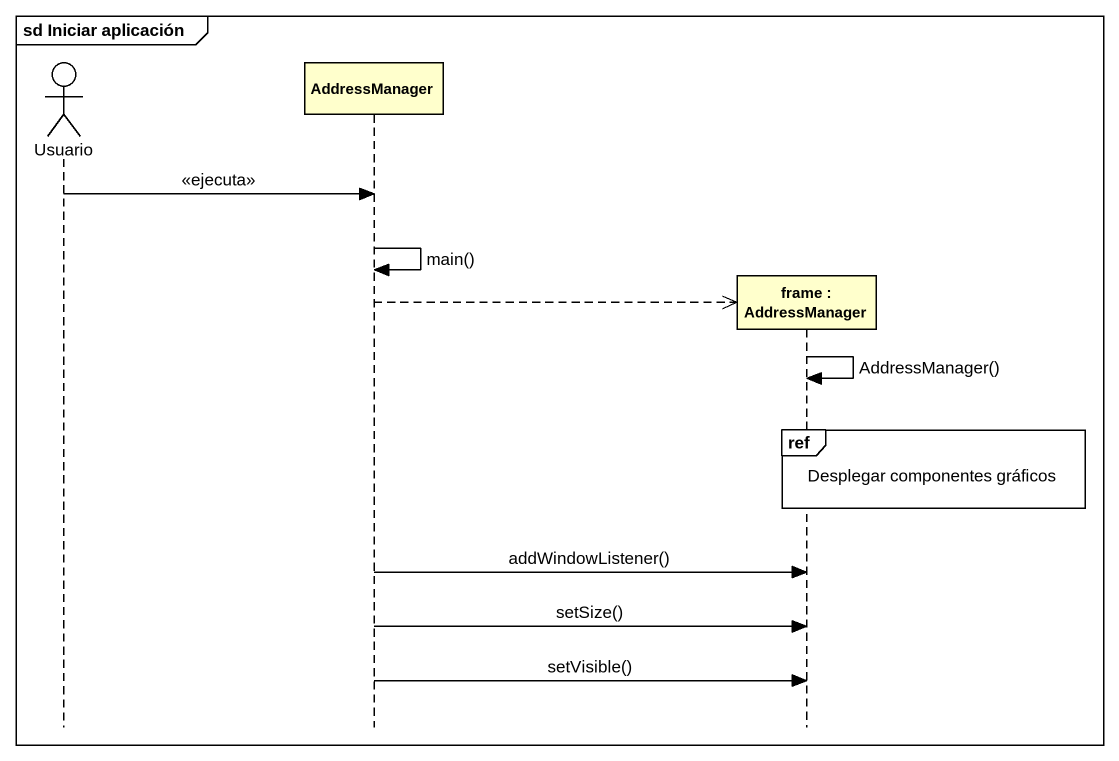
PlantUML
@startuml
mainframe sd Iniciar aplicación
hide footbox
actor Usuario
participant AddressManager
participant "frame : AddressManager" as frame_

Usuario -> AddressManager : <<ejecuta>>
AddressManager -> AddressManager : main()
AddressManager -->> frame_ **
frame_ -> frame_ : AddressManager()
ref over frame_ : Desplegar componentes gráficos
AddressManager -> frame_ : addWindowListener()
AddressManager -> frame_ : setSize()
AddressManager -> frame_ : setVisible()
@enduml
